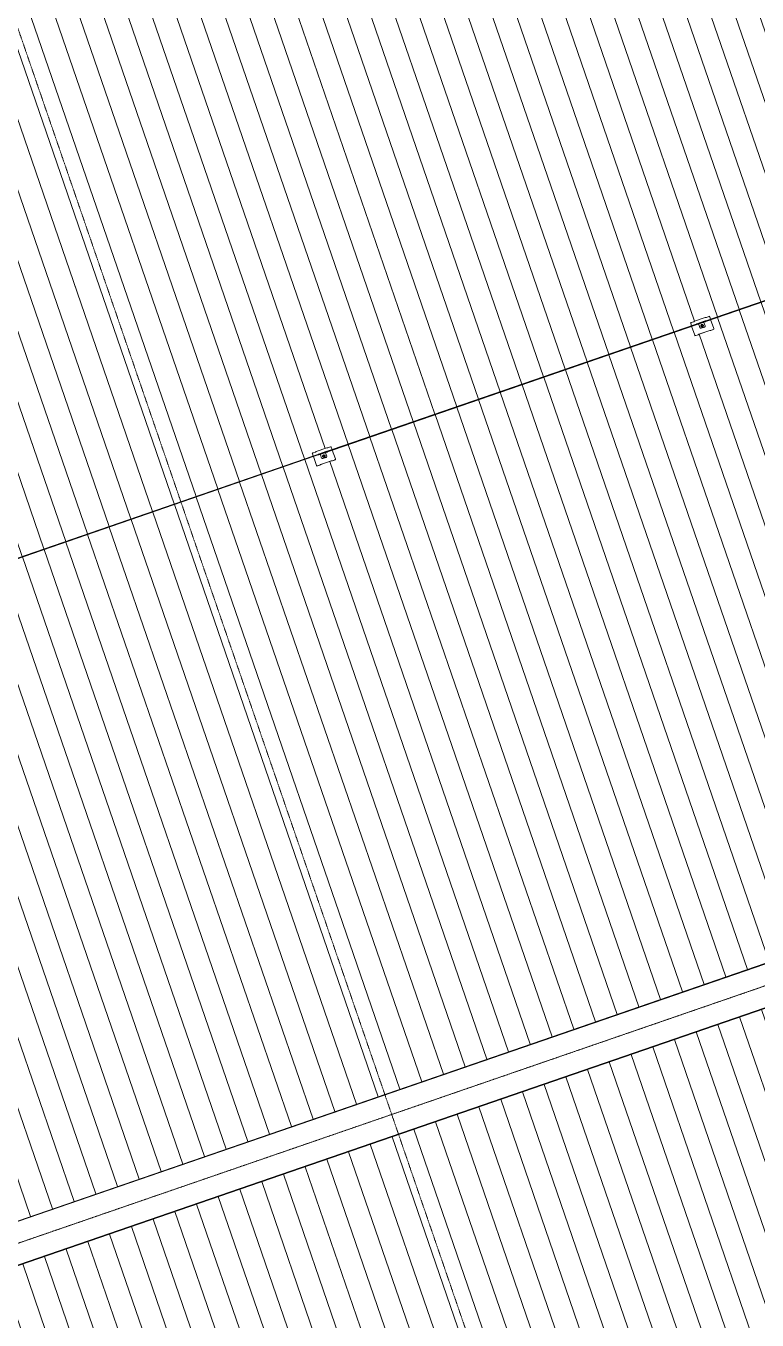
# Model space of a CAD drawing. Header units: millimetres. Extents: x -2478825 to -2336182, y 3945451 to 4053958.
# Drawn here: x -2448930 to -2438331, y 3976563 to 3995308 of the extents above; entities that cross this region are included whole.
import ezdxf

# ---------------------------------------------------------------- set-up
doc = ezdxf.new("R2010")
doc.units = ezdxf.units.MM
doc.linetypes.add('Grid Line', pattern=[21, 12, -3, 3, -3])
for name, color, linetype, lineweight in [('A-ROOF', 132, 'Continuous', 5), ('A-ROOF-PATT', 132, 'Continuous', 5), ('Q-SPCQ', 91, 'Continuous', 5), ('S-GRID', 1, 'Continuous', 5)]:
    doc.layers.add(name, color=color, linetype=linetype, lineweight=lineweight)

# ---------------------------------------------------------------- blocks, each defined once
blk = doc.blocks.new('Static Line_Sayfa_Metal Deck_Pan Mount - Up to 15 _ pitch - Max 2 Users-1845519-ROOF - Part A')
at = {"layer": 'Q-SPCQ'}
for p, q in [((-2356890, 4019336), (-2444629, 3989124)), ((-2444627, 3989116), (-2356888, 4019328)), ((-2439297, 3991007), (-2439288, 3991010)), ((-2439297, 3991007), (-2439293, 3990998)), ((-2439293, 3990998), (-2439282, 3990965)), ((-2439287, 3991011), (-2439251, 3991023)), ((-2439280, 3990958), (-2439235, 3990828)), ((-2439251, 3991023), (-2439240, 3991031)), ((-2439239, 3991032), (-2439083, 3991086)), ((-2439208, 3990993), (-2439212, 3990991)), ((-2439210, 3990986), (-2439212, 3990991)), ((-2439208, 3990981), (-2439210, 3990986)), ((-2439208, 3990981), (-2439204, 3990981)), ((-2439086, 3991035), (-2439206, 3990994)), ((-2439201, 3990982), (-2439082, 3991023)), ((-2439180, 3990990), (-2439179, 3990989)), ((-2439179, 3990988), (-2439179, 3990989)), ((-2439178, 3990984), (-2439179, 3990988)), ((-2439161, 3990938), (-2439178, 3990984)), ((-2439161, 3990938), (-2439161, 3990937)), ((-2439147, 3990959), (-2439147, 3990958)), ((-2439142, 3990928), (-2439095, 3990945)), ((-2439142, 3990928), (-2439095, 3990944)), ((-2439140, 3990962), (-2439140, 3990961)), ((-2439138, 3990963), (-2439138, 3990963)), ((-2439120, 3990969), (-2439120, 3990969)), ((-2439118, 3990969), (-2439118, 3990969)), ((-2439110, 3990971), (-2439110, 3990971)), ((-2439103, 3991015), (-2439104, 3991016)), ((-2439103, 3991015), (-2439103, 3991014)), ((-2439103, 3991014), (-2439102, 3991010)), ((-2439102, 3991010), (-2439086, 3990964)), ((-2439086, 3990963), (-2439086, 3990964)), ((-2439079, 3991036), (-2439084, 3991036)), ((-2439082, 3991086), (-2439068, 3991086)), ((-2439079, 3991036), (-2439078, 3991032)), ((-2439079, 3991024), (-2439076, 3991027)), ((-2439078, 3991032), (-2439076, 3991027)), ((-2439067, 3991086), (-2439032, 3991099)), ((-2439031, 3991099), (-2439022, 3991102)), ((-2439022, 3991102), (-2439019, 3991092)), ((-2439019, 3991092), (-2439008, 3991059)), ((-2439005, 3991053), (-2438961, 3990923)), ((-2438961, 3990923), (-2438961, 3990923)), ((-2438961, 3990923), (-2438957, 3990913)), ((-2439235, 3990828), (-2439235, 3990828)), ((-2439235, 3990828), (-2439232, 3990819)), ((-2439184, 3990835), (-2439232, 3990819)), ((-2439232, 3990819), (-2439184, 3990835)), ((-2439232, 3990819), (-2439232, 3990819)), ((-2439187, 3990835), (-2439222, 3990822)), ((-2439222, 3990822), (-2439185, 3990835)), ((-2439175, 3990843), (-2439186, 3990835)), ((-2439184, 3990835), (-2439174, 3990843)), ((-2439184, 3990835), (-2439184, 3990835)), ((-2439018, 3990897), (-2439174, 3990843)), ((-2439173, 3990844), (-2439019, 3990897)), ((-2439018, 3990897), (-2439005, 3990897)), ((-2439004, 3990898), (-2439017, 3990898)), ((-2439005, 3990897), (-2438957, 3990913)), ((-2438957, 3990913), (-2439005, 3990897)), ((-2439005, 3990897), (-2439005, 3990897)), ((-2439004, 3990897), (-2438967, 3990910)), ((-2438967, 3990910), (-2439003, 3990898)), ((-2438957, 3990913), (-2438957, 3990913)), ((-2444629, 3989124), (-2450066, 3987250)), ((-2450064, 3987242), (-2444626, 3989117)), ((-2444780, 3989119), (-2444772, 3989122)), ((-2444780, 3989119), (-2444777, 3989110)), ((-2444777, 3989110), (-2444765, 3989077)), ((-2444771, 3989122), (-2444735, 3989135)), ((-2444763, 3989070), (-2444719, 3988940)), ((-2444734, 3989135), (-2444724, 3989143)), ((-2444723, 3989144), (-2444566, 3989198)), ((-2444691, 3989105), (-2444695, 3989103)), ((-2444694, 3989098), (-2444695, 3989103)), ((-2444692, 3989093), (-2444694, 3989098)), ((-2444692, 3989093), (-2444687, 3989093)), ((-2444569, 3989147), (-2444689, 3989106)), ((-2444685, 3989094), (-2444565, 3989135)), ((-2444663, 3989102), (-2444663, 3989101)), ((-2444661, 3989096), (-2444663, 3989100)), ((-2444663, 3989100), (-2444663, 3989100)), ((-2444645, 3989049), (-2444661, 3989096)), ((-2444645, 3989049), (-2444645, 3989049)), ((-2444631, 3989070), (-2444631, 3989070)), ((-2444626, 3989040), (-2444579, 3989056)), ((-2444626, 3989040), (-2444579, 3989056)), ((-2444624, 3989074), (-2444623, 3989073)), ((-2444622, 3989075), (-2444622, 3989074)), ((-2444603, 3989081), (-2444603, 3989081)), ((-2444601, 3989081), (-2444601, 3989081)), ((-2444593, 3989083), (-2444593, 3989083)), ((-2444587, 3989127), (-2444587, 3989128)), ((-2444587, 3989126), (-2444587, 3989126)), ((-2444587, 3989126), (-2444585, 3989122)), ((-2444585, 3989122), (-2444569, 3989075)), ((-2444569, 3989075), (-2444569, 3989075)), ((-2444563, 3989148), (-2444567, 3989148)), ((-2444565, 3989198), (-2444552, 3989198)), ((-2444563, 3989148), (-2444561, 3989144)), ((-2444563, 3989136), (-2444559, 3989138)), ((-2444561, 3989144), (-2444559, 3989138)), ((-2444551, 3989198), (-2444515, 3989210)), ((-2444514, 3989211), (-2444506, 3989213)), ((-2444506, 3989213), (-2444503, 3989204)), ((-2444503, 3989204), (-2444491, 3989171)), ((-2444489, 3989165), (-2444444, 3989035)), ((-2444719, 3988940), (-2444718, 3988940)), ((-2444719, 3988940), (-2444715, 3988931)), ((-2444668, 3988947), (-2444715, 3988931)), ((-2444715, 3988930), (-2444668, 3988947)), ((-2444715, 3988931), (-2444715, 3988930)), ((-2444706, 3988934), (-2444669, 3988947)), ((-2444670, 3988946), (-2444706, 3988934)), ((-2444659, 3988955), (-2444669, 3988947)), ((-2444668, 3988947), (-2444657, 3988955)), ((-2444668, 3988947), (-2444668, 3988947)), ((-2444501, 3989009), (-2444658, 3988955)), ((-2444656, 3988955), (-2444503, 3989008)), ((-2444502, 3989009), (-2444488, 3989009)), ((-2444487, 3989009), (-2444500, 3989009)), ((-2444488, 3989009), (-2444441, 3989025)), ((-2444441, 3989025), (-2444488, 3989009)), ((-2444488, 3989009), (-2444450, 3989022)), ((-2444488, 3989009), (-2444488, 3989009)), ((-2444451, 3989022), (-2444486, 3989010)), ((-2444444, 3989034), (-2444444, 3989035)), ((-2444444, 3989035), (-2444441, 3989025)), ((-2444441, 3989025), (-2444441, 3989025))]:
    blk.add_line(p, q, dxfattribs=at)
at = {"layer": 'Q-SPCQ', "flags": 128}
for points in [[(-2439208, 3990993), (-2439207, 3990993), (-2439207, 3990994), (-2439207, 3990994), (-2439206, 3990994), (-2439206, 3990994), (-2439206, 3990994)], [(-2439201, 3990982), (-2439202, 3990982), (-2439202, 3990982), (-2439203, 3990982), (-2439203, 3990981), (-2439203, 3990981), (-2439204, 3990981)], [(-2439133, 3990977), (-2439133, 3990977), (-2439134, 3990976), (-2439134, 3990976), (-2439134, 3990976), (-2439135, 3990976), (-2439135, 3990975), (-2439136, 3990975), (-2439136, 3990975), (-2439136, 3990975), (-2439137, 3990974), (-2439137, 3990974), (-2439137, 3990974), (-2439138, 3990973), (-2439138, 3990973), (-2439138, 3990973), (-2439139, 3990972), (-2439139, 3990972), (-2439139, 3990971), (-2439139, 3990971), (-2439139, 3990971), (-2439140, 3990970), (-2439140, 3990970), (-2439140, 3990969), (-2439140, 3990969), (-2439140, 3990968), (-2439140, 3990968), (-2439140, 3990967), (-2439140, 3990967), (-2439141, 3990967), (-2439141, 3990966), (-2439141, 3990966), (-2439141, 3990965), (-2439141, 3990965), (-2439140, 3990964), (-2439140, 3990964), (-2439140, 3990963), (-2439140, 3990963), (-2439140, 3990962), (-2439140, 3990962), (-2439140, 3990962)], [(-2439132, 3990975), (-2439132, 3990975), (-2439133, 3990975), (-2439133, 3990975), (-2439133, 3990974), (-2439134, 3990974), (-2439134, 3990974), (-2439134, 3990974), (-2439135, 3990974), (-2439135, 3990973), (-2439135, 3990973), (-2439136, 3990973), (-2439136, 3990973), (-2439136, 3990972), (-2439136, 3990972), (-2439137, 3990972), (-2439137, 3990971), (-2439137, 3990971), (-2439137, 3990971), (-2439138, 3990970), (-2439138, 3990970), (-2439138, 3990970), (-2439138, 3990969), (-2439138, 3990969), (-2439138, 3990969), (-2439138, 3990968), (-2439138, 3990968), (-2439138, 3990967), (-2439139, 3990967), (-2439139, 3990967), (-2439139, 3990966), (-2439139, 3990966), (-2439139, 3990966), (-2439139, 3990965), (-2439139, 3990965), (-2439138, 3990964), (-2439138, 3990964), (-2439138, 3990964), (-2439138, 3990963), (-2439138, 3990963), (-2439138, 3990963)], [(-2439118, 3990969), (-2439118, 3990970), (-2439118, 3990970), (-2439118, 3990971), (-2439118, 3990971), (-2439119, 3990972), (-2439119, 3990972), (-2439119, 3990972), (-2439119, 3990973), (-2439120, 3990973), (-2439120, 3990973), (-2439120, 3990974), (-2439121, 3990974), (-2439121, 3990974), (-2439121, 3990975), (-2439122, 3990975), (-2439122, 3990975), (-2439123, 3990976), (-2439123, 3990976), (-2439123, 3990976), (-2439124, 3990976), (-2439124, 3990976), (-2439125, 3990977), (-2439125, 3990977), (-2439126, 3990977), (-2439126, 3990977), (-2439126, 3990977), (-2439127, 3990977), (-2439127, 3990977), (-2439128, 3990977), (-2439128, 3990977), (-2439129, 3990977), (-2439129, 3990977), (-2439130, 3990977), (-2439130, 3990977), (-2439131, 3990977), (-2439131, 3990977), (-2439132, 3990977), (-2439132, 3990977), (-2439133, 3990977), (-2439133, 3990977)], [(-2439120, 3990969), (-2439120, 3990969), (-2439120, 3990970), (-2439120, 3990970), (-2439120, 3990970), (-2439121, 3990971), (-2439121, 3990971), (-2439121, 3990971), (-2439121, 3990972), (-2439121, 3990972), (-2439122, 3990972), (-2439122, 3990973), (-2439122, 3990973), (-2439123, 3990973), (-2439123, 3990973), (-2439123, 3990974), (-2439123, 3990974), (-2439124, 3990974), (-2439124, 3990974), (-2439124, 3990975), (-2439125, 3990975), (-2439125, 3990975), (-2439126, 3990975), (-2439126, 3990975), (-2439126, 3990975), (-2439127, 3990975), (-2439127, 3990975), (-2439127, 3990975), (-2439128, 3990976), (-2439128, 3990976), (-2439129, 3990976), (-2439129, 3990976), (-2439129, 3990976), (-2439130, 3990976), (-2439130, 3990976), (-2439130, 3990975), (-2439131, 3990975), (-2439131, 3990975), (-2439132, 3990975), (-2439132, 3990975), (-2439132, 3990975)], [(-2439086, 3991035), (-2439085, 3991036), (-2439085, 3991036), (-2439085, 3991036), (-2439084, 3991036), (-2439084, 3991036), (-2439084, 3991036)], [(-2439079, 3991024), (-2439080, 3991024), (-2439080, 3991024), (-2439081, 3991024), (-2439081, 3991023), (-2439081, 3991023), (-2439082, 3991023)], [(-2444691, 3989105), (-2444691, 3989105), (-2444691, 3989105), (-2444690, 3989106), (-2444690, 3989106), (-2444690, 3989106), (-2444689, 3989106)], [(-2444685, 3989094), (-2444685, 3989094), (-2444686, 3989093), (-2444686, 3989093), (-2444687, 3989093), (-2444687, 3989093), (-2444687, 3989093)], [(-2444616, 3989089), (-2444617, 3989088), (-2444617, 3989088), (-2444618, 3989088), (-2444618, 3989088), (-2444618, 3989088), (-2444619, 3989087), (-2444619, 3989087), (-2444620, 3989087), (-2444620, 3989086), (-2444620, 3989086), (-2444621, 3989086), (-2444621, 3989085), (-2444621, 3989085), (-2444622, 3989085), (-2444622, 3989084), (-2444622, 3989084), (-2444622, 3989084), (-2444623, 3989083), (-2444623, 3989083), (-2444623, 3989082), (-2444623, 3989082), (-2444623, 3989082), (-2444624, 3989081), (-2444624, 3989081), (-2444624, 3989080), (-2444624, 3989080), (-2444624, 3989079), (-2444624, 3989079), (-2444624, 3989078), (-2444624, 3989078), (-2444624, 3989077), (-2444624, 3989077), (-2444624, 3989076), (-2444624, 3989076), (-2444624, 3989076), (-2444624, 3989075), (-2444624, 3989075), (-2444624, 3989074), (-2444624, 3989074), (-2444624, 3989074)], [(-2444616, 3989087), (-2444616, 3989087), (-2444616, 3989087), (-2444617, 3989086), (-2444617, 3989086), (-2444617, 3989086), (-2444618, 3989086), (-2444618, 3989086), (-2444618, 3989085), (-2444619, 3989085), (-2444619, 3989085), (-2444619, 3989085), (-2444620, 3989084), (-2444620, 3989084), (-2444620, 3989084), (-2444620, 3989084), (-2444620, 3989083), (-2444621, 3989083), (-2444621, 3989083), (-2444621, 3989082), (-2444621, 3989082), (-2444621, 3989081), (-2444622, 3989081), (-2444622, 3989081), (-2444622, 3989080), (-2444622, 3989080), (-2444622, 3989080), (-2444622, 3989079), (-2444622, 3989079), (-2444622, 3989078), (-2444622, 3989078), (-2444622, 3989078), (-2444622, 3989077), (-2444622, 3989077), (-2444622, 3989077), (-2444622, 3989076), (-2444622, 3989076), (-2444622, 3989075), (-2444622, 3989075), (-2444622, 3989075), (-2444622, 3989075)], [(-2444601, 3989081), (-2444601, 3989082), (-2444602, 3989082), (-2444602, 3989083), (-2444602, 3989083), (-2444602, 3989083), (-2444603, 3989084), (-2444603, 3989084), (-2444603, 3989085), (-2444603, 3989085), (-2444604, 3989085), (-2444604, 3989086), (-2444604, 3989086), (-2444605, 3989086), (-2444605, 3989087), (-2444605, 3989087), (-2444606, 3989087), (-2444606, 3989087), (-2444607, 3989088), (-2444607, 3989088), (-2444607, 3989088), (-2444608, 3989088), (-2444608, 3989088), (-2444609, 3989089), (-2444609, 3989089), (-2444610, 3989089), (-2444610, 3989089), (-2444611, 3989089), (-2444611, 3989089), (-2444611, 3989089), (-2444612, 3989089), (-2444612, 3989089), (-2444613, 3989089), (-2444613, 3989089), (-2444614, 3989089), (-2444614, 3989089), (-2444615, 3989089), (-2444615, 3989089), (-2444616, 3989089), (-2444616, 3989089), (-2444616, 3989089)], [(-2444603, 3989081), (-2444603, 3989081), (-2444604, 3989082), (-2444604, 3989082), (-2444604, 3989082), (-2444604, 3989083), (-2444604, 3989083), (-2444605, 3989083), (-2444605, 3989084), (-2444605, 3989084), (-2444605, 3989084), (-2444606, 3989084), (-2444606, 3989085), (-2444606, 3989085), (-2444606, 3989085), (-2444607, 3989086), (-2444607, 3989086), (-2444607, 3989086), (-2444608, 3989086), (-2444608, 3989086), (-2444608, 3989086), (-2444609, 3989087), (-2444609, 3989087), (-2444609, 3989087), (-2444610, 3989087), (-2444610, 3989087), (-2444611, 3989087), (-2444611, 3989087), (-2444611, 3989087), (-2444612, 3989087), (-2444612, 3989087), (-2444613, 3989087), (-2444613, 3989087), (-2444613, 3989087), (-2444614, 3989087), (-2444614, 3989087), (-2444614, 3989087), (-2444615, 3989087), (-2444615, 3989087), (-2444616, 3989087), (-2444616, 3989087)], [(-2444569, 3989147), (-2444569, 3989147), (-2444569, 3989147), (-2444568, 3989148), (-2444568, 3989148), (-2444567, 3989148), (-2444567, 3989148)], [(-2444563, 3989136), (-2444563, 3989136), (-2444564, 3989136), (-2444564, 3989135), (-2444564, 3989135), (-2444565, 3989135), (-2444565, 3989135)]]:
    blk.add_lwpolyline(points, dxfattribs=at)
at = {"layer": 'Q-SPCQ'}
for centre, major_axis, ratio, start_param, end_param in [((-2439284, 3991001), (9.46, 3.26), 0.996195, 1.832596, 3.141593), ((-2439284, 3991001), (9.46, 3.26), 0.996195, 1.570796, 3.141593), ((-2439252, 3991023), (0.946, 0.326), 0.087156, 4.712389, 6.031026), ((-2439239, 3991032), (0.946, 0.326), 0.087156, 1.570796, 2.889433), ((-2439239, 3990971), (66.2, 22.8), 0.087156, 5.824402, 6.053794), ((-2439147, 3990943), (14.2, 4.9), 0.996195, 3.141593, 4.712389), ((-2439147, 3990942), (14.2, 4.9), 0.996195, 3.403392, 4.712389), ((-2439129, 3990965), (18.8, 6.5), 0.996195, 1.570796, 4.712389), ((-2439129, 3990965), (18.8, 6.5), 0.996195, 3.141593, 4.712389), ((-2439129, 3990965), (11.1, 3.8), 0.996195, 1.570796, 4.712389), ((-2439129, 3990965), (18.8, 6.5), 0.996195, 4.712389, 7.853982), ((-2439129, 3990965), (11.1, 3.8), 0.996195, 4.712389, 7.853982), ((-2439129, 3990965), (18.8, 6.5), 0.996195, 4.712389, 6.283185), ((-2439045, 3991038), (66.2, 22.8), 0.087156, 3.370984, 3.600375), ((-2439100, 3990959), (14.2, 4.9), 0.996195, 4.712389, 6.283185), ((-2439100, 3990959), (14.2, 4.9), 0.996195, 4.712389, 6.021386), ((-2439082, 3991086), (0.946, 0.326), 0.087156, 0.252159, 1.570796), ((-2439067, 3991086), (0.946, 0.326), 0.087156, 3.393752, 4.712389), ((-2439029, 3991089), (9.46, 3.26), 0.996195, 0, 1.570796), ((-2439029, 3991089), (9.46, 3.26), 0.996195, 0.785398, 1.287632), ((-2438970, 3990919), (9.46, 3.26), 0.996195, 4.712389, 6.283185), ((-2438970, 3990920), (9.46, 3.26), 0.996195, 4.712389, 6.283185), ((-2439225, 3990832), (9.46, 3.26), 0.996195, 3.141593, 4.712389), ((-2439225, 3990832), (9.46, 3.26), 0.996195, 3.403392, 4.712389), ((-2439187, 3990835), (0.946, 0.326), 0.087156, 4.712389, 6.031026), ((-2439185, 3990835), (0.946, 0.326), 0.087156, 4.712389, 6.031026), ((-2439174, 3990843), (0.946, 0.326), 0.087156, 1.570796, 2.889433), ((-2439173, 3990844), (0.946, 0.326), 0.087156, 2.449888, 2.889433), ((-2439173, 3990844), (0.946, 0.326), 0.087156, 1.570796, 1.790569), ((-2439019, 3990897), (0.946, 0.326), 0.087156, 1.351024, 1.570796), ((-2439018, 3990897), (0.946, 0.326), 0.087156, 0.252159, 1.570796), ((-2439019, 3990897), (0.946, 0.326), 0.087156, 0.252159, 0.691705), ((-2439004, 3990897), (0.946, 0.326), 0.087156, 3.393752, 4.712389), ((-2439003, 3990898), (0.946, 0.326), 0.087156, 3.393752, 4.712389), ((-2444767, 3989113), (9.46, 3.26), 0.996195, 1.570796, 3.141593), ((-2444767, 3989113), (9.46, 3.26), 0.996195, 1.832596, 3.141593), ((-2444735, 3989135), (0.946, 0.326), 0.087156, 4.712389, 6.031026), ((-2444723, 3989143), (0.946, 0.326), 0.087156, 1.570796, 2.889433), ((-2444723, 3989082), (66.2, 22.8), 0.087156, 5.824402, 6.053794), ((-2444631, 3989054), (14.2, 4.9), 0.996195, 3.141593, 4.712389), ((-2444631, 3989054), (14.2, 4.9), 0.996195, 3.403392, 4.712389), ((-2444612, 3989077), (18.8, 6.5), 0.996195, 1.570796, 4.712389), ((-2444612, 3989077), (18.8, 6.5), 0.996195, 3.141593, 4.712389), ((-2444612, 3989077), (11.1, 3.8), 0.996195, 1.570796, 4.712389), ((-2444612, 3989077), (18.8, 6.5), 0.996195, 4.712389, 7.853982), ((-2444612, 3989077), (11.1, 3.8), 0.996195, 4.712389, 7.853982), ((-2444612, 3989077), (18.8, 6.5), 0.996195, 4.712389, 6.283185), ((-2444528, 3989149), (66.2, 22.8), 0.087156, 3.370984, 3.600375), ((-2444584, 3989071), (14.2, 4.9), 0.996195, 4.712389, 6.283185), ((-2444584, 3989070), (14.2, 4.9), 0.996195, 4.712389, 6.021386), ((-2444566, 3989197), (0.946, 0.326), 0.087156, 0.252159, 1.570796), ((-2444551, 3989198), (0.946, 0.326), 0.087156, 3.393752, 4.712389), ((-2444512, 3989201), (9.46, 3.26), 0.996195, 0, 1.570796), ((-2444512, 3989201), (9.46, 3.26), 0.996195, 0.785398, 1.287632), ((-2444709, 3988943), (9.46, 3.26), 0.996195, 3.141593, 4.712389), ((-2444709, 3988943), (9.46, 3.26), 0.996195, 3.403392, 4.712389), ((-2444670, 3988946), (0.946, 0.326), 0.087156, 4.712389, 6.031026), ((-2444669, 3988947), (0.946, 0.326), 0.087156, 4.712389, 6.031026), ((-2444658, 3988955), (0.946, 0.326), 0.087156, 1.570796, 2.889433), ((-2444656, 3988955), (0.946, 0.326), 0.087156, 2.449888, 2.889433), ((-2444656, 3988955), (0.946, 0.326), 0.087156, 1.570796, 1.790569), ((-2444503, 3989008), (0.946, 0.326), 0.087156, 1.351024, 1.570796), ((-2444503, 3989008), (0.946, 0.326), 0.087156, 0.252159, 0.691705), ((-2444501, 3989009), (0.946, 0.326), 0.087156, 0.252159, 1.570796), ((-2444488, 3989009), (0.946, 0.326), 0.087156, 3.393752, 4.712389), ((-2444486, 3989010), (0.946, 0.326), 0.087156, 3.393752, 4.712389), ((-2444454, 3989031), (9.46, 3.26), 0.996195, 4.712389, 6.283185), ((-2444454, 3989031), (9.46, 3.26), 0.996195, 4.712389, 6.283185)]:
    blk.add_ellipse(centre, major_axis=major_axis, ratio=ratio, start_param=start_param, end_param=end_param, dxfattribs=at)
blk = doc.blocks.new('Ridge Capping - Ridge Capping-1882401-ROOF - Part A')
at = {"layer": 'A-ROOF'}
for p, q in [((-2347469, 4012977), (-2452645, 3976761)), ((-2347466, 4012969), (-2452642, 3976754)), ((-2452544, 3976471), (-2347369, 4012686)), ((-2347271, 4012403), (-2452447, 3976188)), ((-2347269, 4012396), (-2452444, 3976181))]:
    blk.add_line(p, q, dxfattribs=at)

msp = doc.modelspace()

# ---------------------------------------------------------------- hatches: boundary and pattern name
at = {"layer": 'A-ROOF-PATT'}
h = msp.add_hatch(dxfattribs=at)
h.set_pattern_fill('FP_2', color=256, style=0, pattern_type=2)
h.set_pattern_definition([(289, (-11344.07, 32944.8), (314.857686, 108.414195), [])])
h.paths.add_polyline_path([(-2452645, 3976761), (-2347469, 4012977), (-2347478, 4013009), (-2353742, 4031486), (-2459017, 3995236), (-2452861, 3977388)])
h.paths.add_polyline_path([(-2449020, 3987609), (-2449020, 3987611), (-2449019, 3987610)])
h.paths.add_polyline_path([(-2446492, 3988481), (-2446491, 3988482), (-2446491, 3988481)])
h.paths.add_polyline_path([(-2355845, 4019694), (-2355845, 4019695), (-2355844, 4019695)])
h.paths.add_polyline_path([(-2353316, 4020564), (-2353315, 4020566), (-2353315, 4020565)])
h.paths.add_polyline_path([(-2450316, 3986980), (-2450402, 3987232), (-2449881, 3987411), (-2449850, 3987324), (-2449703, 3987375), (-2449427, 3987470), (-2449421, 3987473), (-2444766, 3989078), (-2444780, 3989119), (-2444734, 3989135), (-2444723, 3989141), (-2444723, 3989144), (-2444565, 3989198), (-2444565, 3989198), (-2444551, 3989198), (-2444506, 3989213), (-2444491, 3989171), (-2439282, 3990965), (-2439297, 3991007), (-2439250, 3991023), (-2439239, 3991029), (-2439239, 3991032), (-2439082, 3991086), (-2439082, 3991086), (-2439067, 3991086), (-2439022, 3991102), (-2439008, 3991060), (-2433798, 3992853), (-2433813, 3992895), (-2433767, 3992912), (-2433756, 3992918), (-2433756, 3992920), (-2433598, 3992974), (-2433598, 3992974), (-2433584, 3992974), (-2433539, 3992990), (-2433524, 3992948), (-2428315, 3994742), (-2428329, 3994784), (-2428283, 3994800), (-2428272, 3994806), (-2428272, 3994808), (-2428114, 3994862), (-2428114, 3994862), (-2428100, 3994863), (-2428055, 3994878), (-2428041, 3994836), (-2422831, 3996630), (-2422846, 3996672), (-2422800, 3996688), (-2422789, 3996694), (-2422789, 3996696), (-2422631, 3996750), (-2422631, 3996751), (-2422617, 3996751), (-2422572, 3996766), (-2422557, 3996724), (-2417348, 3998518), (-2417362, 3998560), (-2417316, 3998576), (-2417305, 3998582), (-2417305, 3998584), (-2417147, 3998638), (-2417147, 3998639), (-2417133, 3998639), (-2417088, 3998654), (-2417074, 3998612), (-2411864, 4000406), (-2411879, 4000448), (-2411832, 4000464), (-2411822, 4000470), (-2411821, 4000473), (-2411664, 4000527), (-2411664, 4000527), (-2411647, 4000528), (-2411604, 4000543), (-2411590, 4000501), (-2406381, 4002294), (-2406395, 4002336), (-2406349, 4002353), (-2406338, 4002358), (-2406338, 4002361), (-2406180, 4002415), (-2406180, 4002415), (-2406166, 4002415), (-2406121, 4002431), (-2406106, 4002389), (-2400897, 4004183), (-2400912, 4004225), (-2400865, 4004241), (-2400854, 4004247), (-2400854, 4004249), (-2400697, 4004303), (-2400697, 4004303), (-2400682, 4004304), (-2400637, 4004319), (-2400623, 4004277), (-2395413, 4006071), (-2395428, 4006113), (-2395382, 4006129), (-2395371, 4006135), (-2395371, 4006137), (-2395213, 4006191), (-2395213, 4006191), (-2395199, 4006192), (-2395154, 4006207), (-2395139, 4006165), (-2389930, 4007959), (-2389944, 4008001), (-2389898, 4008017), (-2389887, 4008023), (-2389887, 4008025), (-2389729, 4008079), (-2389729, 4008080), (-2389715, 4008080), (-2389670, 4008095), (-2389656, 4008053), (-2384446, 4009847), (-2384461, 4009889), (-2384415, 4009905), (-2384404, 4009911), (-2384404, 4009914), (-2384246, 4009968), (-2384246, 4009968), (-2384232, 4009968), (-2384187, 4009984), (-2384172, 4009942), (-2378963, 4011735), (-2378977, 4011777), (-2378931, 4011794), (-2378920, 4011799), (-2378920, 4011802), (-2378762, 4011856), (-2378762, 4011856), (-2378748, 4011856), (-2378703, 4011872), (-2378689, 4011830), (-2373479, 4013623), (-2373494, 4013665), (-2373447, 4013682), (-2373437, 4013688), (-2373436, 4013690), (-2373279, 4013744), (-2373279, 4013744), (-2373265, 4013745), (-2373219, 4013760), (-2373205, 4013718), (-2367996, 4015512), (-2368010, 4015554), (-2367964, 4015570), (-2367953, 4015576), (-2367953, 4015578), (-2367795, 4015632), (-2367795, 4015632), (-2367781, 4015633), (-2367736, 4015648), (-2367721, 4015606), (-2362512, 4017400), (-2362527, 4017442), (-2362480, 4017458), (-2362469, 4017464), (-2362469, 4017466), (-2362312, 4017520), (-2362312, 4017521), (-2362297, 4017521), (-2362252, 4017536), (-2362238, 4017494), (-2357028, 4019288), (-2357042, 4019330), (-2356997, 4019346), (-2356986, 4019352), (-2356986, 4019355), (-2356828, 4019409), (-2356828, 4019409), (-2356814, 4019409), (-2356769, 4019424), (-2356754, 4019382), (-2351668, 4021133), (-2351698, 4021219), (-2351176, 4021399), (-2351090, 4021147), (-2351612, 4020968), (-2351666, 4021125), (-2352236, 4020928), (-2356752, 4019375), (-2356704, 4019236), (-2356751, 4019220), (-2356764, 4019223), (-2356765, 4019220), (-2356765, 4019219), (-2356922, 4019166), (-2356922, 4019166), (-2356933, 4019157), (-2356978, 4019142), (-2357026, 4019281), (-2362235, 4017487), (-2362187, 4017348), (-2362235, 4017332), (-2362247, 4017334), (-2362248, 4017332), (-2362249, 4017331), (-2362405, 4017278), (-2362405, 4017278), (-2362417, 4017269), (-2362462, 4017253), (-2362509, 4017392), (-2367719, 4015599), (-2367671, 4015460), (-2367719, 4015444), (-2367731, 4015446), (-2367732, 4015443), (-2367733, 4015443), (-2367889, 4015390), (-2367889, 4015389), (-2367900, 4015381), (-2367945, 4015365), (-2367993, 4015504), (-2373202, 4013710), (-2373155, 4013572), (-2373202, 4013556), (-2373215, 4013558), (-2373216, 4013555), (-2373216, 4013555), (-2373372, 4013502), (-2373372, 4013501), (-2373384, 4013493), (-2373429, 4013477), (-2373477, 4013616), (-2378686, 4011822), (-2378638, 4011683), (-2378686, 4011668), (-2378698, 4011670), (-2378699, 4011667), (-2378700, 4011667), (-2378856, 4011613), (-2378856, 4011613), (-2378867, 4011604), (-2378912, 4011589), (-2378960, 4011728), (-2384170, 4009934), (-2384122, 4009795), (-2384169, 4009780), (-2384182, 4009782), (-2384183, 4009779), (-2384183, 4009779), (-2384340, 4009725), (-2384340, 4009725), (-2384351, 4009716), (-2384396, 4009701), (-2384444, 4009840), (-2389653, 4008046), (-2389605, 4007907), (-2389653, 4007891), (-2389665, 4007893), (-2389666, 4007891), (-2389667, 4007890), (-2389823, 4007837), (-2389823, 4007837), (-2389834, 4007828), (-2389879, 4007813), (-2389927, 4007951), (-2395137, 4006158), (-2395089, 4006019), (-2395136, 4006003), (-2395149, 4006005), (-2395150, 4006002), (-2395153, 4006001), (-2395307, 4005949), (-2395307, 4005948), (-2395318, 4005940), (-2395363, 4005924), (-2395411, 4006063), (-2400620, 4004269), (-2400572, 4004131), (-2400620, 4004115), (-2400632, 4004117), (-2400633, 4004114), (-2400634, 4004114), (-2400790, 4004061), (-2400790, 4004060), (-2400802, 4004052), (-2400847, 4004036), (-2400894, 4004175), (-2406104, 4002381), (-2406056, 4002242), (-2406104, 4002227), (-2406116, 4002229), (-2406117, 4002226), (-2406118, 4002226), (-2406274, 4002172), (-2406274, 4002172), (-2406285, 4002163), (-2406330, 4002148), (-2406378, 4002287), (-2411587, 4000493), (-2411540, 4000354), (-2411587, 4000339), (-2411600, 4000341), (-2411601, 4000338), (-2411601, 4000338), (-2411757, 4000284), (-2411757, 4000284), (-2411769, 4000275), (-2411814, 4000260), (-2411862, 4000399), (-2417071, 3998605), (-2417023, 3998466), (-2417071, 3998450), (-2417083, 3998452), (-2417084, 3998450), (-2417085, 3998449), (-2417241, 3998396), (-2417241, 3998396), (-2417252, 3998387), (-2417297, 3998372), (-2417345, 3998510), (-2422555, 3996717), (-2422507, 3996578), (-2422554, 3996562), (-2422567, 3996564), (-2422568, 3996562), (-2422568, 3996561), (-2422725, 3996508), (-2422725, 3996508), (-2422736, 3996499), (-2422781, 3996483), (-2422829, 3996622), (-2428038, 3994828), (-2427990, 3994690), (-2428038, 3994674), (-2428050, 3994676), (-2428051, 3994673), (-2428052, 3994673), (-2428208, 3994620), (-2428208, 3994619), (-2428219, 3994611), (-2428264, 3994595), (-2428312, 3994734), (-2433522, 3992940), (-2433474, 3992801), (-2433521, 3992786), (-2433534, 3992788), (-2433535, 3992785), (-2433535, 3992785), (-2433692, 3992732), (-2433692, 3992731), (-2433703, 3992723), (-2433748, 3992707), (-2433796, 3992846), (-2439005, 3991052), (-2438957, 3990913), (-2439005, 3990898), (-2439017, 3990900), (-2439018, 3990897), (-2439019, 3990897), (-2439175, 3990843), (-2439175, 3990843), (-2439187, 3990834), (-2439232, 3990819), (-2439279, 3990958), (-2444489, 3989164), (-2444441, 3989025), (-2444489, 3989009), (-2444501, 3989012), (-2444502, 3989009), (-2444503, 3989008), (-2444659, 3988955), (-2444659, 3988955), (-2444670, 3988946), (-2444715, 3988931), (-2444765, 3989070), (-2444930, 3989012), (-2449848, 3987316), (-2449794, 3987159), (-2450315, 3986980)])
h.paths.add_polyline_path([(-2448138, 3987908), (-2448127, 3987910), (-2448136, 3987908)])
h.paths.add_polyline_path([(-2445249, 3988903), (-2445238, 3988906), (-2445247, 3988904)])
h.paths.add_polyline_path([(-2354962, 4019992), (-2354952, 4019994), (-2354961, 4019992)])
h.paths.add_polyline_path([(-2352072, 4020986), (-2352062, 4020988), (-2352071, 4020986)])
h = msp.add_hatch(dxfattribs=at)
h.set_pattern_fill('FP_1', color=256, style=0, pattern_type=2)
h.set_pattern_definition([(109, (-11202.03, 32533.07), (-314.857686, -108.414195), [])])
h.paths.add_polyline_path([(-2446076, 3957704), (-2397831, 3974316), (-2397038, 3972013), (-2343541, 3990151), (-2343541, 3999055), (-2343058, 3999185), (-2343370, 4000090), (-2345559, 4000677), (-2343740, 4001164), (-2347571, 4012292), (-2347798, 4012213), (-2452444, 3976181), (-2446071, 3957706)])
h.paths.add_polyline_path([(-2347449, 4002429), (-2347449, 4002428), (-2347451, 4002429)])
h.paths.add_polyline_path([(-2348321, 4002129), (-2348327, 4002126), (-2348326, 4002127)])
h.paths.add_polyline_path([(-2440144, 3970512), (-2440152, 3970508), (-2440144, 3970511)])
h.paths.add_polyline_path([(-2440480, 3970396), (-2440480, 3970395), (-2440481, 3970396)])
h.paths.add_polyline_path([(-2441352, 3970096), (-2441357, 3970093), (-2441357, 3970094)])
h.paths.add_polyline_path([(-2443936, 3969051), (-2444022, 3969303), (-2443500, 3969482), (-2443464, 3969377), (-2438387, 3971126), (-2438408, 3971187), (-2438361, 3971203), (-2438349, 3971201), (-2438348, 3971203), (-2438347, 3971204), (-2438191, 3971257), (-2438191, 3971257), (-2438179, 3971266), (-2438134, 3971281), (-2438112, 3971218), (-2432912, 3973009), (-2432933, 3973072), (-2432886, 3973088), (-2432873, 3973086), (-2432873, 3973088), (-2432872, 3973089), (-2432716, 3973142), (-2432716, 3973143), (-2432704, 3973151), (-2432659, 3973167), (-2432637, 3973103), (-2427437, 3974894), (-2427458, 3974957), (-2427411, 3974973), (-2427398, 3974971), (-2427398, 3974974), (-2427397, 3974974), (-2427241, 3975027), (-2427241, 3975028), (-2427229, 3975036), (-2427184, 3975052), (-2427162, 3974988), (-2421962, 3976779), (-2421983, 3976843), (-2421936, 3976858), (-2421923, 3976856), (-2421922, 3976859), (-2421922, 3976859), (-2421766, 3976913), (-2421766, 3976913), (-2421754, 3976922), (-2421709, 3976937), (-2421687, 3976874), (-2416487, 3978664), (-2416508, 3978728), (-2416461, 3978743), (-2416448, 3978741), (-2416447, 3978744), (-2416436, 3978748), (-2416290, 3978798), (-2416291, 3978798), (-2416279, 3978807), (-2416234, 3978822), (-2416212, 3978759), (-2411012, 3980550), (-2411033, 3980613), (-2410986, 3980629), (-2410973, 3980627), (-2410972, 3980629), (-2410972, 3980630), (-2410815, 3980683), (-2410816, 3980683), (-2410804, 3980692), (-2410759, 3980707), (-2410737, 3980644), (-2405536, 3982435), (-2405558, 3982498), (-2405511, 3982514), (-2405498, 3982512), (-2405497, 3982515), (-2405497, 3982515), (-2405340, 3982568), (-2405340, 3982569), (-2405329, 3982577), (-2405284, 3982593), (-2405262, 3982529), (-2400061, 3984320), (-2400083, 3984383), (-2400036, 3984399), (-2400023, 3984397), (-2400022, 3984400), (-2400022, 3984400), (-2399865, 3984453), (-2399865, 3984454), (-2399854, 3984462), (-2399809, 3984478), (-2399787, 3984414), (-2394586, 3986205), (-2394608, 3986269), (-2394561, 3986284), (-2394548, 3986282), (-2394547, 3986285), (-2394547, 3986285), (-2394390, 3986339), (-2394390, 3986339), (-2394379, 3986348), (-2394334, 3986363), (-2394312, 3986300), (-2389111, 3988090), (-2389133, 3988154), (-2389086, 3988169), (-2389073, 3988167), (-2389072, 3988170), (-2389072, 3988170), (-2388915, 3988224), (-2388915, 3988224), (-2388904, 3988233), (-2388859, 3988248), (-2388837, 3988185), (-2383636, 3989976), (-2383658, 3990039), (-2383611, 3990055), (-2383598, 3990053), (-2383597, 3990055), (-2383597, 3990056), (-2383440, 3990109), (-2383440, 3990109), (-2383429, 3990118), (-2383384, 3990133), (-2383362, 3990070), (-2378161, 3991861), (-2378183, 3991924), (-2378136, 3991940), (-2378123, 3991938), (-2378122, 3991941), (-2378122, 3991941), (-2377965, 3991994), (-2377965, 3991995), (-2377954, 3992003), (-2377909, 3992019), (-2377887, 3991955), (-2372686, 3993746), (-2372708, 3993809), (-2372661, 3993825), (-2372648, 3993823), (-2372647, 3993826), (-2372647, 3993826), (-2372490, 3993879), (-2372490, 3993880), (-2372479, 3993888), (-2372434, 3993904), (-2372412, 3993840), (-2367211, 3995631), (-2367233, 3995695), (-2367186, 3995710), (-2367173, 3995708), (-2367172, 3995711), (-2367172, 3995711), (-2367015, 3995765), (-2367015, 3995765), (-2367004, 3995774), (-2366959, 3995789), (-2366937, 3995726), (-2361736, 3997516), (-2361758, 3997580), (-2361711, 3997595), (-2361698, 3997593), (-2361697, 3997596), (-2361697, 3997596), (-2361540, 3997650), (-2361540, 3997650), (-2361529, 3997659), (-2361484, 3997674), (-2361462, 3997611), (-2356261, 3999402), (-2356283, 3999465), (-2356236, 3999481), (-2356223, 3999479), (-2356222, 3999481), (-2356222, 3999482), (-2356065, 3999535), (-2356065, 3999535), (-2356054, 3999544), (-2356009, 3999559), (-2355987, 3999496), (-2350786, 4001287), (-2350808, 4001350), (-2350761, 4001366), (-2350748, 4001364), (-2350747, 4001367), (-2350746, 4001367), (-2350590, 4001420), (-2350590, 4001421), (-2350579, 4001429), (-2350534, 4001445), (-2350512, 4001381), (-2345436, 4003132), (-2345472, 4003236), (-2344950, 4003416), (-2344863, 4003164), (-2345385, 4002985), (-2345433, 4003124), (-2346492, 4002759), (-2346499, 4002756), (-2350509, 4001373), (-2350469, 4001256), (-2350515, 4001240), (-2350526, 4001234), (-2350526, 4001232), (-2350684, 4001178), (-2350684, 4001178), (-2350698, 4001177), (-2350743, 4001162), (-2350784, 4001279), (-2355984, 3999488), (-2355944, 3999371), (-2355990, 3999355), (-2356001, 3999349), (-2356001, 3999347), (-2356159, 3999293), (-2356159, 3999292), (-2356173, 3999292), (-2356218, 3999277), (-2356259, 3999394), (-2361459, 3997603), (-2361419, 3997486), (-2361465, 3997470), (-2361476, 3997464), (-2361476, 3997461), (-2361634, 3997407), (-2361634, 3997407), (-2361648, 3997407), (-2361693, 3997391), (-2361734, 3997509), (-2366935, 3995718), (-2366894, 3995601), (-2366940, 3995584), (-2366951, 3995579), (-2366951, 3995576), (-2367109, 3995522), (-2367109, 3995522), (-2367123, 3995522), (-2367168, 3995506), (-2367209, 3995624), (-2372410, 3993833), (-2372369, 3993715), (-2372415, 3993699), (-2372426, 3993693), (-2372426, 3993691), (-2372584, 3993637), (-2372584, 3993637), (-2372598, 3993636), (-2372643, 3993621), (-2372684, 3993738), (-2377885, 3991948), (-2377844, 3991830), (-2377890, 3991814), (-2377901, 3991808), (-2377901, 3991806), (-2378059, 3991752), (-2378059, 3991752), (-2378073, 3991751), (-2378118, 3991736), (-2378159, 3991853), (-2383360, 3990062), (-2383319, 3989945), (-2383365, 3989929), (-2383376, 3989923), (-2383376, 3989921), (-2383534, 3989867), (-2383534, 3989866), (-2383548, 3989866), (-2383593, 3989851), (-2383634, 3989968), (-2388835, 3988177), (-2388794, 3988060), (-2388840, 3988044), (-2388851, 3988038), (-2388851, 3988035), (-2389009, 3987981), (-2389009, 3987981), (-2389023, 3987981), (-2389068, 3987965), (-2389109, 3988083), (-2394310, 3986292), (-2394269, 3986175), (-2394315, 3986158), (-2394326, 3986153), (-2394326, 3986150), (-2394484, 3986096), (-2394484, 3986096), (-2394498, 3986096), (-2394543, 3986080), (-2394584, 3986198), (-2399785, 3984407), (-2399744, 3984289), (-2399790, 3984273), (-2399801, 3984267), (-2399801, 3984265), (-2399959, 3984211), (-2399959, 3984211), (-2399973, 3984210), (-2400018, 3984195), (-2400059, 3984312), (-2405260, 3982522), (-2405219, 3982404), (-2405265, 3982388), (-2405276, 3982382), (-2405277, 3982380), (-2405434, 3982326), (-2405434, 3982326), (-2405448, 3982325), (-2405493, 3982310), (-2405534, 3982427), (-2410735, 3980636), (-2410694, 3980519), (-2410740, 3980503), (-2410751, 3980497), (-2410752, 3980495), (-2410909, 3980441), (-2410909, 3980440), (-2410923, 3980440), (-2410969, 3980425), (-2411009, 3980542), (-2416210, 3978751), (-2416169, 3978634), (-2416218, 3978616), (-2416226, 3978612), (-2416227, 3978609), (-2416384, 3978555), (-2416384, 3978555), (-2416398, 3978555), (-2416444, 3978539), (-2416484, 3978657), (-2421685, 3976866), (-2421644, 3976749), (-2421691, 3976732), (-2421701, 3976727), (-2421702, 3976724), (-2421859, 3976670), (-2421859, 3976670), (-2421873, 3976670), (-2421919, 3976654), (-2421959, 3976772), (-2427160, 3974981), (-2427119, 3974863), (-2427166, 3974847), (-2427176, 3974841), (-2427177, 3974839), (-2427334, 3974785), (-2427334, 3974785), (-2427348, 3974784), (-2427394, 3974769), (-2427434, 3974886), (-2432635, 3973096), (-2432594, 3972978), (-2432641, 3972962), (-2432651, 3972956), (-2432652, 3972954), (-2432809, 3972900), (-2432809, 3972900), (-2432823, 3972899), (-2432869, 3972884), (-2432909, 3973001), (-2438110, 3971210), (-2438069, 3971093), (-2438116, 3971077), (-2438126, 3971071), (-2438127, 3971069), (-2438284, 3971015), (-2438284, 3971014), (-2438298, 3971014), (-2438344, 3970999), (-2438386, 3971116), (-2438470, 3971087), (-2438550, 3971060), (-2438555, 3971057), (-2443461, 3969368), (-2443414, 3969230), (-2443935, 3969051)])
h.paths.add_polyline_path([(-2441577, 3970017), (-2441558, 3970025), (-2441567, 3970021), (-2441577, 3970018)])
h.paths.add_polyline_path([(-2441243, 3970134), (-2441233, 3970137), (-2441242, 3970134)])
h.paths.add_polyline_path([(-2438692, 3971010), (-2438673, 3971017), (-2438682, 3971014), (-2438691, 3971010)])
h.paths.add_polyline_path([(-2348547, 4002050), (-2348527, 4002057), (-2348536, 4002054), (-2348546, 4002050)])
h.paths.add_polyline_path([(-2348213, 4002167), (-2348202, 4002169), (-2348212, 4002167)])
h.paths.add_polyline_path([(-2347133, 4002539), (-2347119, 4002543), (-2347129, 4002540)])
h.paths.add_polyline_path([(-2345662, 4003044), (-2345643, 4003051), (-2345652, 4003048), (-2345661, 4003045)])

# ---------------------------------------------------------------- linework, layer by layer
at = {"layer": 'S-GRID', "linetype": 'Grid Line'}
for p, q in [((-2434482, 3952982), (-2456055, 4015631)), ((-2473696, 3969187), (-2347573, 4012616))]:
    msp.add_line(p, q, dxfattribs=at)

# ---------------------------------------------------------------- block references
at = {"layer": 'A-ROOF'}
msp.add_blockref('Ridge Capping - Ridge Capping-1882401-ROOF - Part A', (0, 0), dxfattribs=at)
at = {"layer": 'Q-SPCQ'}
msp.add_blockref('Static Line_Sayfa_Metal Deck_Pan Mount - Up to 15 _ pitch - Max 2 Users-1845519-ROOF - Part A', (0, 0), dxfattribs=at)

doc.saveas('drawing.dxf')
